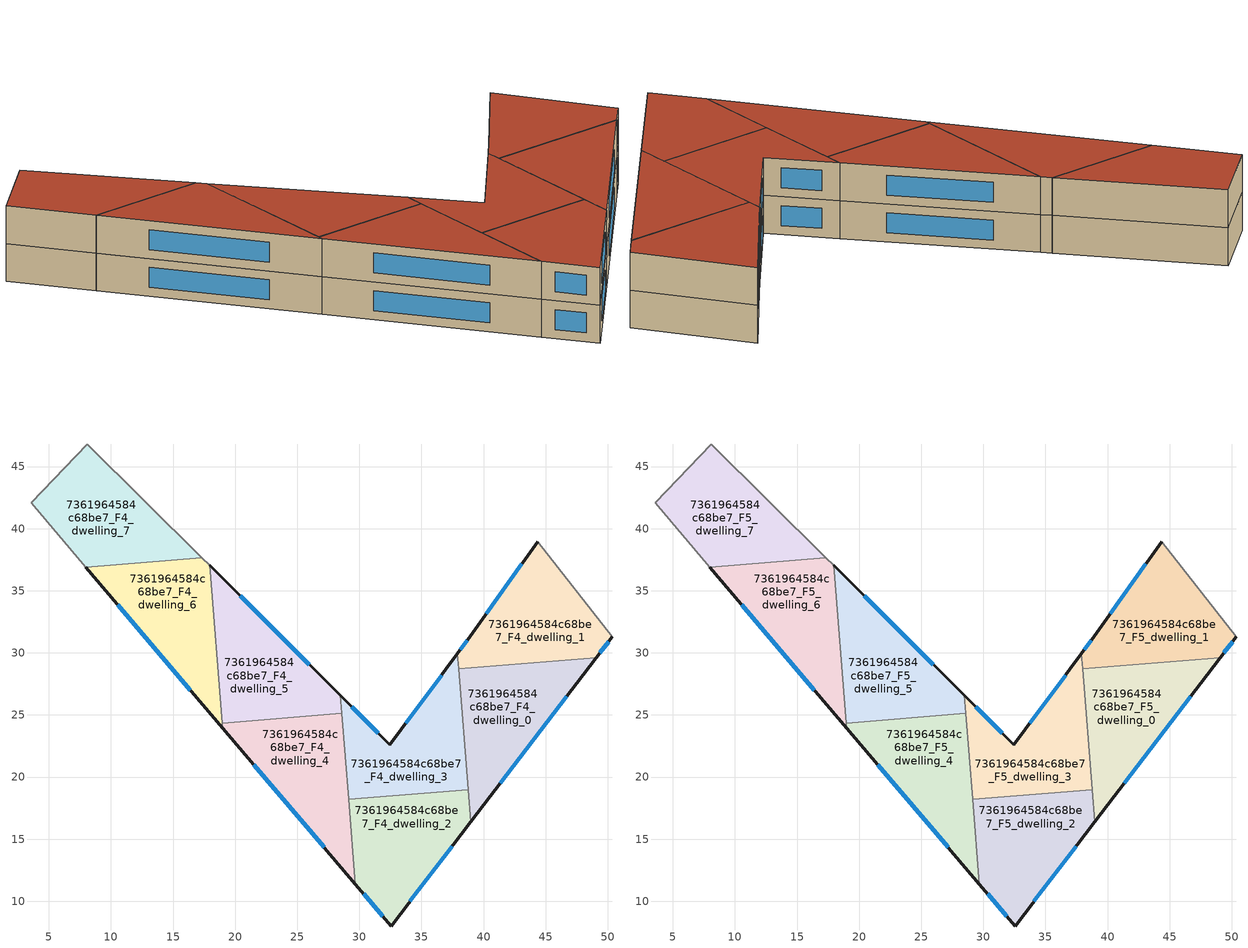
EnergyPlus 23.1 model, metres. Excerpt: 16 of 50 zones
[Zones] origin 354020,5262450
7361964584c68be7_F4_dwelling_0
 floor to 7361964584c68be7_F3_dwelling_0 (EU_floor_Construction): 49.05,29.59 38.98,16.42 37.99,28.7 z12
 wall outside (EU_wall_Construction): 38.98,16.42 49.05,29.59 z12:15
 wall to 7361964584c68be7_F4_dwelling_1 (EU_wall_Construction): 49.05,29.59 37.99,28.7 z12:15
 wall to 7361964584c68be7_F4_dwelling_3 (EU_wall_Construction): 37.99,28.7 38.77,18.97 z12:15
 wall to 7361964584c68be7_F4_dwelling_2 (EU_wall_Construction): 38.77,18.97 38.98,16.42 z12:15
 window (EU_Window_Construction): 41.34,19.51 46.69,26.5 z12.7:14.3
7361964584c68be7_F4_dwelling_1
 floor to 7361964584c68be7_F3_dwelling_1 (EU_floor_Construction): 44.35,38.96 50.37,31.32 49.05,29.59 37.99,28.7 37.89,29.94 38.93,31.35 z12
 wall outside (EU_wall_Construction): 44.35,38.96 38.93,31.35 37.89,29.94 / 49.05,29.59 50.37,31.32 z12:15
 wall adiabatic (EU_wall_Construction): 50.37,31.32 44.35,38.96 z12:15
 wall to 7361964584c68be7_F4_dwelling_3 (EU_wall_Construction): 37.89,29.94 37.99,28.7 z12:15
 window (EU_Window_Construction): 38.69,31.02 38.14,30.27 / 43.08,37.17 40.21,33.13 / 49.36,30 50.06,30.91 z12.7:14.3
7361964584c68be7_F4_dwelling_2
 floor to 7361964584c68be7_F3_dwelling_2 (EU_floor_Construction): 38.77,18.97 38.98,16.42 32.55,8.01 29.67,11.39 29.13,18.2 z12
 wall outside (EU_wall_Construction): 29.67,11.39 32.55,8.01 38.98,16.42 z12:15
 wall to 7361964584c68be7_F4_dwelling_3 (EU_wall_Construction): 38.77,18.97 29.13,18.2 z12:15
 wall to 7361964584c68be7_F4_dwelling_4 (EU_wall_Construction): 29.13,18.2 29.67,11.39 z12:15
 window (EU_Window_Construction): 30.35,10.59 31.87,8.8 / 34.06,9.98 37.47,14.44 z12.7:14.3
7361964584c68be7_F4_dwelling_3
 floor to 7361964584c68be7_F3_dwelling_3 (EU_floor_Construction): 37.89,29.94 38.77,18.97 29.13,18.2 28.45,26.58 32.45,22.6 z12
 wall outside (EU_wall_Construction): 37.89,29.94 32.45,22.6 28.45,26.58 z12:15
 wall to 7361964584c68be7_F4_dwelling_5 (EU_wall_Construction): 28.45,26.58 28.57,25.12 z12:15
 wall to 7361964584c68be7_F4_dwelling_4 (EU_wall_Construction): 28.57,25.12 29.13,18.2 z12:15
 window (EU_Window_Construction): 31.51,23.53 29.39,25.64 / 36.61,28.22 33.73,24.32 z12.7:14.3
7361964584c68be7_F4_dwelling_4
 floor to 7361964584c68be7_F3_dwelling_4 (EU_floor_Construction): 28.57,25.12 29.67,11.39 18.98,23.95 18.95,24.35 z12
 wall outside (EU_wall_Construction): 18.98,23.95 29.67,11.39 z12:15
 wall to 7361964584c68be7_F4_dwelling_5 (EU_wall_Construction): 28.57,25.12 18.95,24.35 z12:15
 wall to 7361964584c68be7_F4_dwelling_6 (EU_wall_Construction): 18.95,24.35 18.98,23.95 z12:15
 window (EU_Window_Construction): 21.49,21 27.16,14.34 z12.7:14.3
7361964584c68be7_F4_dwelling_5
 floor to 7361964584c68be7_F3_dwelling_5 (EU_floor_Construction): 28.45,26.58 28.57,25.12 18.95,24.35 17.93,37.04 z12
 wall outside (EU_wall_Construction): 28.45,26.58 17.93,37.04 z12:15
 wall to 7361964584c68be7_F4_dwelling_6 (EU_wall_Construction): 17.93,37.04 18.95,24.35 z12:15
 window (EU_Window_Construction): 25.98,29.03 20.4,34.58 z12.7:14.3
7361964584c68be7_F4_dwelling_6
 floor to 7361964584c68be7_F3_dwelling_6 (EU_floor_Construction): 17.93,37.04 18.98,23.95 7.96,36.9 17.31,37.65 z12
 wall outside (EU_wall_Construction): 7.96,36.9 18.98,23.95 z12:15
 wall to 7361964584c68be7_F4_dwelling_7 (EU_wall_Construction): 17.31,37.65 7.96,36.9 z12:15
 wall adiabatic (EU_wall_Construction): 17.93,37.04 17.31,37.65 z12:15
 window (EU_Window_Construction): 10.55,33.86 16.4,26.99 z12.7:14.3
7361964584c68be7_F4_dwelling_7
 floor to 7361964584c68be7_F3_dwelling_7 (EU_floor_Construction): 17.31,37.65 7.96,36.9 3.57,42.07 8.09,46.82 z12
 wall adiabatic (EU_wall_Construction): 17.31,37.65 8.09,46.82 3.57,42.07 7.96,36.9 z12:15
7361964584c68be7_F5_dwelling_0
 floor to 7361964584c68be7_F4_dwelling_0 (EU_floor_Construction): 49.05,29.59 38.98,16.42 37.99,28.7 z15
 wall outside (EU_wall_Construction): 38.98,16.42 49.05,29.59 z15:18
 wall to 7361964584c68be7_F5_dwelling_1 (EU_wall_Construction): 49.05,29.59 37.99,28.7 z15:18
 wall to 7361964584c68be7_F5_dwelling_3 (EU_wall_Construction): 37.99,28.7 38.77,18.97 z15:18
 wall to 7361964584c68be7_F5_dwelling_2 (EU_wall_Construction): 38.77,18.97 38.98,16.42 z15:18
 window (EU_Window_Construction): 41.34,19.51 46.69,26.5 z15.7:17.3
 roof outside (EU_roof_Construction): 38.98,16.42 49.05,29.59 37.99,28.7 z18
7361964584c68be7_F5_dwelling_1
 floor to 7361964584c68be7_F4_dwelling_1 (EU_floor_Construction): 44.35,38.96 50.37,31.32 49.05,29.59 37.99,28.7 37.89,29.94 38.93,31.35 z15
 wall outside (EU_wall_Construction): 44.35,38.96 38.93,31.35 37.89,29.94 / 49.05,29.59 50.37,31.32 z15:18
 wall adiabatic (EU_wall_Construction): 50.37,31.32 44.35,38.96 z15:18
 wall to 7361964584c68be7_F5_dwelling_3 (EU_wall_Construction): 37.89,29.94 37.99,28.7 z15:18
 window (EU_Window_Construction): 38.69,31.02 38.14,30.27 / 43.08,37.17 40.21,33.13 / 49.36,30 50.06,30.91 z15.7:17.3
 roof outside (EU_roof_Construction): 49.05,29.59 50.37,31.32 44.35,38.96 38.93,31.35 37.89,29.94 37.99,28.7 z18
7361964584c68be7_F5_dwelling_2
 floor to 7361964584c68be7_F4_dwelling_2 (EU_floor_Construction): 38.77,18.97 38.98,16.42 32.55,8.01 29.67,11.39 29.13,18.2 z15
 wall outside (EU_wall_Construction): 29.67,11.39 32.55,8.01 38.98,16.42 z15:18
 wall to 7361964584c68be7_F5_dwelling_3 (EU_wall_Construction): 38.77,18.97 29.13,18.2 z15:18
 wall to 7361964584c68be7_F5_dwelling_4 (EU_wall_Construction): 29.13,18.2 29.67,11.39 z15:18
 window (EU_Window_Construction): 30.35,10.59 31.87,8.8 / 34.06,9.98 37.47,14.44 z15.7:17.3
 roof outside (EU_roof_Construction): 32.55,8.01 38.98,16.42 38.77,18.97 29.13,18.2 29.67,11.39 z18
7361964584c68be7_F5_dwelling_3
 floor to 7361964584c68be7_F4_dwelling_3 (EU_floor_Construction): 37.89,29.94 38.77,18.97 29.13,18.2 28.45,26.58 32.45,22.6 z15
 wall outside (EU_wall_Construction): 37.89,29.94 32.45,22.6 28.45,26.58 z15:18
 wall to 7361964584c68be7_F5_dwelling_5 (EU_wall_Construction): 28.45,26.58 28.57,25.12 z15:18
 wall to 7361964584c68be7_F5_dwelling_4 (EU_wall_Construction): 28.57,25.12 29.13,18.2 z15:18
 window (EU_Window_Construction): 31.51,23.53 29.39,25.64 / 36.61,28.22 33.73,24.32 z15.7:17.3
 roof outside (EU_roof_Construction): 38.77,18.97 37.89,29.94 32.45,22.6 28.45,26.58 29.13,18.2 z18
7361964584c68be7_F5_dwelling_4
 floor to 7361964584c68be7_F4_dwelling_4 (EU_floor_Construction): 28.57,25.12 29.67,11.39 18.98,23.95 18.95,24.35 z15
 wall outside (EU_wall_Construction): 18.98,23.95 29.67,11.39 z15:18
 wall to 7361964584c68be7_F5_dwelling_5 (EU_wall_Construction): 28.57,25.12 18.95,24.35 z15:18
 wall to 7361964584c68be7_F5_dwelling_6 (EU_wall_Construction): 18.95,24.35 18.98,23.95 z15:18
 window (EU_Window_Construction): 21.49,21 27.16,14.34 z15.7:17.3
 roof outside (EU_roof_Construction): 29.67,11.39 28.57,25.12 18.95,24.35 18.98,23.95 z18
7361964584c68be7_F5_dwelling_5
 floor to 7361964584c68be7_F4_dwelling_5 (EU_floor_Construction): 28.45,26.58 28.57,25.12 18.95,24.35 17.93,37.04 z15
 wall outside (EU_wall_Construction): 28.45,26.58 17.93,37.04 z15:18
 wall to 7361964584c68be7_F5_dwelling_6 (EU_wall_Construction): 17.93,37.04 18.95,24.35 z15:18
 window (EU_Window_Construction): 25.98,29.03 20.4,34.58 z15.7:17.3
 roof outside (EU_roof_Construction): 28.57,25.12 28.45,26.58 17.93,37.04 18.95,24.35 z18
7361964584c68be7_F5_dwelling_6
 floor to 7361964584c68be7_F4_dwelling_6 (EU_floor_Construction): 17.93,37.04 18.98,23.95 7.96,36.9 17.31,37.65 z15
 wall outside (EU_wall_Construction): 7.96,36.9 18.98,23.95 z15:18
 wall to 7361964584c68be7_F5_dwelling_7 (EU_wall_Construction): 17.31,37.65 7.96,36.9 z15:18
 wall adiabatic (EU_wall_Construction): 17.93,37.04 17.31,37.65 z15:18
 window (EU_Window_Construction): 10.55,33.86 16.4,26.99 z15.7:17.3
 roof outside (EU_roof_Construction): 18.98,23.95 17.93,37.04 17.31,37.65 7.96,36.9 z18
7361964584c68be7_F5_dwelling_7
 floor to 7361964584c68be7_F4_dwelling_7 (EU_floor_Construction): 17.31,37.65 7.96,36.9 3.57,42.07 8.09,46.82 z15
 wall adiabatic (EU_wall_Construction): 17.31,37.65 8.09,46.82 3.57,42.07 7.96,36.9 z15:18
 roof outside (EU_roof_Construction): 17.31,37.65 8.09,46.82 3.57,42.07 7.96,36.9 z18
[Building]
EU S2 Campaign: North Axis=0; Terrain=City; Solar Distribution=FullExterior
[Site:Location]
Budapest.Ferenc.Liszt.Intl.AP: Latitude=47.437; Longitude=19.256; Time Zone=1; Elevation=185
[SizingPeriod:WeatherFileDays]
AnnualSizingPeriod: Begin Month=1; Begin Day of Month=1; End Month=12; End Day of Month=31; Day of Week for Start Day=Monday; Use Weather File Daylight Saving Period=No; Use Weather File Rain and Snow Indicators=No
[MATERIAL]
EU_InternalMass_Material: Roughness=MediumRough; Thickness=0.1; Conductivity=1; Density=1800; Specific Heat=900; Thermal Absorptance=0.9; Solar Absorptance=0.7; Visible Absorptance=0.7
[MATERIAL:NOMASS] Roughness=MediumRough; Thermal Absorptance=0.9; Solar Absorptance=0.7; Visible Absorptance=0.7
Name | Thermal Resistance
EU_wall_NoMass | 0.832559
EU_roof_NoMass | 1.39638
EU_floor_NoMass | 0.872794
[WINDOWMATERIAL:SIMPLEGLAZINGSYSTEM]
EU_Window_SimpleGlazing: UFactor=2.79869; Solar Heat Gain Coefficient=0.75; Visible Transmittance=0.75
[CONSTRUCTION]
EU_wall_Construction: EU_wall_NoMass
EU_roof_Construction: EU_roof_NoMass
EU_floor_Construction: EU_floor_NoMass
EU_Window_Construction: EU_Window_SimpleGlazing
EU_InternalMass_Construction: EU_InternalMass_Material
[ZONE] Type=1; Multiplier=1; Ceiling Height=autocalculate; Floor Area=autocalculate; Part of Total Floor Area=Yes
Name | Volume
7361964584c68be7_F4_dwelling_0; 7361964584c68be7_F5_dwelling_0 | 205.284
7361964584c68be7_F4_dwelling_1; 7361964584c68be7_F5_dwelling_1 | 205.262
7361964584c68be7_F4_dwelling_2; 7361964584c68be7_F5_dwelling_2 | 205.264
7361964584c68be7_F4_dwelling_3; 7361964584c68be7_F5_dwelling_3 | 205.285
7361964584c68be7_F4_dwelling_4; 7361964584c68be7_F5_dwelling_4 | 205.271
7361964584c68be7_F4_dwelling_5; 7361964584c68be7_F5_dwelling_5 | 205.265
7361964584c68be7_F4_dwelling_6; 7361964584c68be7_F5_dwelling_6 | 205.277
7361964584c68be7_F4_dwelling_7; 7361964584c68be7_F5_dwelling_7 | 205.263
[INTERNALMASS] Construction=EU_InternalMass_Construction
Name | Zone or ZoneList | Surface Area
7361964584c68be7_F4_dwelling_0_EU_InternalMass | 7361964584c68be7_F4_dwelling_0 | 68.4301
7361964584c68be7_F4_dwelling_1_EU_InternalMass | 7361964584c68be7_F4_dwelling_1 | 68.4207
7361964584c68be7_F4_dwelling_2_EU_InternalMass | 7361964584c68be7_F4_dwelling_2 | 68.422
7361964584c68be7_F4_dwelling_3_EU_InternalMass | 7361964584c68be7_F4_dwelling_3 | 68.4259
7361964584c68be7_F4_dwelling_4_EU_InternalMass | 7361964584c68be7_F4_dwelling_4 | 68.425
7361964584c68be7_F4_dwelling_5_EU_InternalMass | 7361964584c68be7_F4_dwelling_5 | 68.418
7361964584c68be7_F4_dwelling_6_EU_InternalMass | 7361964584c68be7_F4_dwelling_6 | 68.4309
7361964584c68be7_F4_dwelling_7_EU_InternalMass | 7361964584c68be7_F4_dwelling_7 | 68.4201
7361964584c68be7_F5_dwelling_0_EU_InternalMass | 7361964584c68be7_F5_dwelling_0 | 68.4301
7361964584c68be7_F5_dwelling_1_EU_InternalMass | 7361964584c68be7_F5_dwelling_1 | 68.4207
7361964584c68be7_F5_dwelling_2_EU_InternalMass | 7361964584c68be7_F5_dwelling_2 | 68.422
7361964584c68be7_F5_dwelling_3_EU_InternalMass | 7361964584c68be7_F5_dwelling_3 | 68.4259
7361964584c68be7_F5_dwelling_4_EU_InternalMass | 7361964584c68be7_F5_dwelling_4 | 68.425
7361964584c68be7_F5_dwelling_5_EU_InternalMass | 7361964584c68be7_F5_dwelling_5 | 68.418
7361964584c68be7_F5_dwelling_6_EU_InternalMass | 7361964584c68be7_F5_dwelling_6 | 68.4309
7361964584c68be7_F5_dwelling_7_EU_InternalMass | 7361964584c68be7_F5_dwelling_7 | 68.4201
[OTHEREQUIPMENT] Fuel Type=Electricity; Design Level Calculation Method=Watts/Area; Power per Zone Floor Area=1; Fraction Latent=0; Fraction Radiant=0; Fraction Lost=0; Carbon Dioxide Generation Rate=0; EndUse Subcategory=EU_Step8_InternalGains
Name | Zone or ZoneList or Space or SpaceList | Schedule
EU_Step8_InternalGain_7361964584c68be7_F4_dwelling_0_f000 | 7361964584c68be7_F4_dwelling_0 | EU_Step8_GainSchedule_7361964584c68be7_F4_dwelling_0_f000
EU_Step8_InternalGain_7361964584c68be7_F4_dwelling_1_f000 | 7361964584c68be7_F4_dwelling_1 | EU_Step8_GainSchedule_7361964584c68be7_F4_dwelling_1_f000
EU_Step8_InternalGain_7361964584c68be7_F4_dwelling_2_f000 | 7361964584c68be7_F4_dwelling_2 | EU_Step8_GainSchedule_7361964584c68be7_F4_dwelling_2_f000
EU_Step8_InternalGain_7361964584c68be7_F4_dwelling_3_f000 | 7361964584c68be7_F4_dwelling_3 | EU_Step8_GainSchedule_7361964584c68be7_F4_dwelling_3_f000
EU_Step8_InternalGain_7361964584c68be7_F4_dwelling_4_f000 | 7361964584c68be7_F4_dwelling_4 | EU_Step8_GainSchedule_7361964584c68be7_F4_dwelling_4_f000
EU_Step8_InternalGain_7361964584c68be7_F4_dwelling_5_f000 | 7361964584c68be7_F4_dwelling_5 | EU_Step8_GainSchedule_7361964584c68be7_F4_dwelling_5_f000
EU_Step8_InternalGain_7361964584c68be7_F4_dwelling_6_f000 | 7361964584c68be7_F4_dwelling_6 | EU_Step8_GainSchedule_7361964584c68be7_F4_dwelling_6_f000
EU_Step8_InternalGain_7361964584c68be7_F4_dwelling_7_f000 | 7361964584c68be7_F4_dwelling_7 | EU_Step8_GainSchedule_7361964584c68be7_F4_dwelling_7_f000
EU_Step8_InternalGain_7361964584c68be7_F5_dwelling_0_f000 | 7361964584c68be7_F5_dwelling_0 | EU_Step8_GainSchedule_7361964584c68be7_F5_dwelling_0_f000
EU_Step8_InternalGain_7361964584c68be7_F5_dwelling_1_f000 | 7361964584c68be7_F5_dwelling_1 | EU_Step8_GainSchedule_7361964584c68be7_F5_dwelling_1_f000
EU_Step8_InternalGain_7361964584c68be7_F5_dwelling_2_f000 | 7361964584c68be7_F5_dwelling_2 | EU_Step8_GainSchedule_7361964584c68be7_F5_dwelling_2_f000
EU_Step8_InternalGain_7361964584c68be7_F5_dwelling_3_f000 | 7361964584c68be7_F5_dwelling_3 | EU_Step8_GainSchedule_7361964584c68be7_F5_dwelling_3_f000
EU_Step8_InternalGain_7361964584c68be7_F5_dwelling_4_f000 | 7361964584c68be7_F5_dwelling_4 | EU_Step8_GainSchedule_7361964584c68be7_F5_dwelling_4_f000
EU_Step8_InternalGain_7361964584c68be7_F5_dwelling_5_f000 | 7361964584c68be7_F5_dwelling_5 | EU_Step8_GainSchedule_7361964584c68be7_F5_dwelling_5_f000
EU_Step8_InternalGain_7361964584c68be7_F5_dwelling_6_f000 | 7361964584c68be7_F5_dwelling_6 | EU_Step8_GainSchedule_7361964584c68be7_F5_dwelling_6_f000
EU_Step8_InternalGain_7361964584c68be7_F5_dwelling_7_f000 | 7361964584c68be7_F5_dwelling_7 | EU_Step8_GainSchedule_7361964584c68be7_F5_dwelling_7_f000
[ZONEVENTILATION:DESIGNFLOWRATE] Schedule=EU_AlwaysOn; Design Flow Rate Calculation Method=AirChanges/Hour; Air Changes per Hour=0.475469; Ventilation Type=Natural; Fan Pressure Rise=0; Fan Total Efficiency=1; Constant Term Coefficient=1; Temperature Term Coefficient=0; Velocity Term Coefficient=0; Velocity Squared Term Coefficient=0; Minimum Indoor Temperature=-100; Maximum Indoor Temperature=100; Delta Temperature=-100; Minimum Outdoor Temperature=-100; Maximum Outdoor Temperature=100; Maximum Wind Speed=40
Name | Zone or ZoneList or Space or SpaceList
EU_ConstantAir_7361964584c68be7_F4_dwelling_0 | 7361964584c68be7_F4_dwelling_0
EU_ConstantAir_7361964584c68be7_F4_dwelling_1 | 7361964584c68be7_F4_dwelling_1
EU_ConstantAir_7361964584c68be7_F4_dwelling_2 | 7361964584c68be7_F4_dwelling_2
EU_ConstantAir_7361964584c68be7_F4_dwelling_3 | 7361964584c68be7_F4_dwelling_3
EU_ConstantAir_7361964584c68be7_F4_dwelling_4 | 7361964584c68be7_F4_dwelling_4
EU_ConstantAir_7361964584c68be7_F4_dwelling_5 | 7361964584c68be7_F4_dwelling_5
EU_ConstantAir_7361964584c68be7_F4_dwelling_6 | 7361964584c68be7_F4_dwelling_6
EU_ConstantAir_7361964584c68be7_F4_dwelling_7 | 7361964584c68be7_F4_dwelling_7
EU_ConstantAir_7361964584c68be7_F5_dwelling_0 | 7361964584c68be7_F5_dwelling_0
EU_ConstantAir_7361964584c68be7_F5_dwelling_1 | 7361964584c68be7_F5_dwelling_1
EU_ConstantAir_7361964584c68be7_F5_dwelling_2 | 7361964584c68be7_F5_dwelling_2
EU_ConstantAir_7361964584c68be7_F5_dwelling_3 | 7361964584c68be7_F5_dwelling_3
EU_ConstantAir_7361964584c68be7_F5_dwelling_4 | 7361964584c68be7_F5_dwelling_4
EU_ConstantAir_7361964584c68be7_F5_dwelling_5 | 7361964584c68be7_F5_dwelling_5
EU_ConstantAir_7361964584c68be7_F5_dwelling_6 | 7361964584c68be7_F5_dwelling_6
EU_ConstantAir_7361964584c68be7_F5_dwelling_7 | 7361964584c68be7_F5_dwelling_7
[HVACTEMPLATE:THERMOSTAT] Constant Heating Setpoint=20; Constant Cooling Setpoint=50
EU_HeatOnly_7361964584c68be7_F1_dwelling_0; EU_HeatOnly_7361964584c68be7_F1_dwelling_1; EU_HeatOnly_7361964584c68be7_F1_dwelling_2; EU_HeatOnly_7361964584c68be7_F1_dwelling_3; EU_HeatOnly_7361964584c68be7_F1_dwelling_4; EU_HeatOnly_7361964584c68be7_F1_dwelling_5; EU_HeatOnly_7361964584c68be7_F1_dwelling_6; EU_HeatOnly_7361964584c68be7_F1_dwelling_7; EU_HeatOnly_7361964584c68be7_F1_dwelling_8; EU_HeatOnly_7361964584c68be7_F2_dwelling_0; EU_HeatOnly_7361964584c68be7_F2_dwelling_1; EU_HeatOnly_7361964584c68be7_F2_dwelling_2; EU_HeatOnly_7361964584c68be7_F2_dwelling_3; EU_HeatOnly_7361964584c68be7_F2_dwelling_4; EU_HeatOnly_7361964584c68be7_F2_dwelling_5; EU_HeatOnly_7361964584c68be7_F2_dwelling_6; EU_HeatOnly_7361964584c68be7_F2_dwelling_7; EU_HeatOnly_7361964584c68be7_F3_dwelling_0; EU_HeatOnly_7361964584c68be7_F3_dwelling_1; EU_HeatOnly_7361964584c68be7_F3_dwelling_2; EU_HeatOnly_7361964584c68be7_F3_dwelling_3; EU_HeatOnly_7361964584c68be7_F3_dwelling_4; EU_HeatOnly_7361964584c68be7_F3_dwelling_5; EU_HeatOnly_7361964584c68be7_F3_dwelling_6; EU_HeatOnly_7361964584c68be7_F3_dwelling_7; EU_HeatOnly_7361964584c68be7_F4_dwelling_0; EU_HeatOnly_7361964584c68be7_F4_dwelling_1; EU_HeatOnly_7361964584c68be7_F4_dwelling_2; EU_HeatOnly_7361964584c68be7_F4_dwelling_3; EU_HeatOnly_7361964584c68be7_F4_dwelling_4; EU_HeatOnly_7361964584c68be7_F4_dwelling_5; EU_HeatOnly_7361964584c68be7_F4_dwelling_6; EU_HeatOnly_7361964584c68be7_F4_dwelling_7; EU_HeatOnly_7361964584c68be7_F5_dwelling_0; EU_HeatOnly_7361964584c68be7_F5_dwelling_1; EU_HeatOnly_7361964584c68be7_F5_dwelling_2; EU_HeatOnly_7361964584c68be7_F5_dwelling_3; EU_HeatOnly_7361964584c68be7_F5_dwelling_4; EU_HeatOnly_7361964584c68be7_F5_dwelling_5; EU_HeatOnly_7361964584c68be7_F5_dwelling_6; EU_HeatOnly_7361964584c68be7_F5_dwelling_7
[HVACTEMPLATE:ZONE:IDEALLOADSAIRSYSTEM] System Availability Schedule=EU_AlwaysOn; Maximum Heating Supply Air Temperature=50; Minimum Cooling Supply Air Temperature=13; Maximum Heating Supply Air Humidity Ratio=0.0156; Minimum Cooling Supply Air Humidity Ratio=0.0077; Heating Limit=NoLimit; Cooling Limit=NoLimit; Heating Availability Schedule=EU_AlwaysOn; Cooling Availability Schedule=EU_CoolingOff; Dehumidification Control Type=ConstantSensibleHeatRatio; Cooling Sensible Heat Ratio=0.7; Dehumidification Setpoint=60; Humidification Control Type=None; Humidification Setpoint=30; Outdoor Air Method=None; Outdoor Air Flow Rate per Person=0.00944; Outdoor Air Flow Rate per Zone Floor Area=0; Outdoor Air Flow Rate per Zone=0; Demand Controlled Ventilation Type=None; Outdoor Air Economizer Type=NoEconomizer; Heat Recovery Type=None; Sensible Heat Recovery Effectiveness=0.7; Latent Heat Recovery Effectiveness=0.65
Name | Template Thermostat
7361964584c68be7_F4_dwelling_0 | EU_HeatOnly_7361964584c68be7_F4_dwelling_0
7361964584c68be7_F4_dwelling_1 | EU_HeatOnly_7361964584c68be7_F4_dwelling_1
7361964584c68be7_F4_dwelling_2 | EU_HeatOnly_7361964584c68be7_F4_dwelling_2
7361964584c68be7_F4_dwelling_3 | EU_HeatOnly_7361964584c68be7_F4_dwelling_3
7361964584c68be7_F4_dwelling_4 | EU_HeatOnly_7361964584c68be7_F4_dwelling_4
7361964584c68be7_F4_dwelling_5 | EU_HeatOnly_7361964584c68be7_F4_dwelling_5
7361964584c68be7_F4_dwelling_6 | EU_HeatOnly_7361964584c68be7_F4_dwelling_6
7361964584c68be7_F4_dwelling_7 | EU_HeatOnly_7361964584c68be7_F4_dwelling_7
7361964584c68be7_F5_dwelling_0 | EU_HeatOnly_7361964584c68be7_F5_dwelling_0
7361964584c68be7_F5_dwelling_1 | EU_HeatOnly_7361964584c68be7_F5_dwelling_1
7361964584c68be7_F5_dwelling_2 | EU_HeatOnly_7361964584c68be7_F5_dwelling_2
7361964584c68be7_F5_dwelling_3 | EU_HeatOnly_7361964584c68be7_F5_dwelling_3
7361964584c68be7_F5_dwelling_4 | EU_HeatOnly_7361964584c68be7_F5_dwelling_4
7361964584c68be7_F5_dwelling_5 | EU_HeatOnly_7361964584c68be7_F5_dwelling_5
7361964584c68be7_F5_dwelling_6 | EU_HeatOnly_7361964584c68be7_F5_dwelling_6
7361964584c68be7_F5_dwelling_7 | EU_HeatOnly_7361964584c68be7_F5_dwelling_7
[SIZING:ZONE] Zone Cooling Design Supply Air Temperature Input Method=SupplyAirTemperature; Zone Cooling Design Supply Air Temperature=13; Zone Heating Design Supply Air Temperature Input Method=SupplyAirTemperature; Zone Heating Design Supply Air Temperature=50; Zone Cooling Design Supply Air Humidity Ratio=0.008; Zone Heating Design Supply Air Humidity Ratio=0.008; Cooling Design Air Flow Method=DesignDay; Cooling Design Air Flow Rate=0; Cooling Minimum Air Flow per Zone Floor Area=0.000762; Cooling Minimum Air Flow=0; Cooling Minimum Air Flow Fraction=0.2; Heating Design Air Flow Method=DesignDay; Heating Design Air Flow Rate=0; Heating Maximum Air Flow per Zone Floor Area=0.002032; Heating Maximum Air Flow=0.141576; Heating Maximum Air Flow Fraction=0.3; Account for Dedicated Outdoor Air System=No; Dedicated Outdoor Air System Control Strategy=NeutralSupplyAir; Dedicated Outdoor Air Low Setpoint Temperature for Design=autosize; Dedicated Outdoor Air High Setpoint Temperature for Design=autosize; Zone Load Sizing Method=Sensible Load Only No Latent Load; Zone Latent Cooling Design Supply Air Humidity Ratio Input Method=HumidityRatioDifference; Zone Cooling Design Supply Air Humidity Ratio Difference=0.005; Zone Latent Heating Design Supply Air Humidity Ratio Input Method=HumidityRatioDifference; Zone Humidification Design Supply Air Humidity Ratio Difference=0.005
7361964584c68be7_F4_dwelling_0; 7361964584c68be7_F4_dwelling_1; 7361964584c68be7_F4_dwelling_2; 7361964584c68be7_F4_dwelling_3; 7361964584c68be7_F4_dwelling_4; 7361964584c68be7_F4_dwelling_5; 7361964584c68be7_F4_dwelling_6; 7361964584c68be7_F4_dwelling_7; 7361964584c68be7_F5_dwelling_0; 7361964584c68be7_F5_dwelling_1; 7361964584c68be7_F5_dwelling_2; 7361964584c68be7_F5_dwelling_3; 7361964584c68be7_F5_dwelling_4; 7361964584c68be7_F5_dwelling_5; 7361964584c68be7_F5_dwelling_6; 7361964584c68be7_F5_dwelling_7
[SCHEDULE:CONSTANT]
Name | Hourly Value
EU_AlwaysOn | 1
EU_CoolingOff | 0
[SCHEDULE:FILE] Column Number=1; Rows to Skip at Top=0; Number of Hours of Data=8760; Column Separator=Comma; Interpolate to Timestep=No; Minutes per Item=60; Adjust Schedule for Daylight Savings=Yes
Name | File
EU_Step8_GainSchedule_7361964584c68be7_F4_dwelling_0_f000 | ../../schedules/7361964584c68be7/7361964584c68be7_F4_dwelling_0_f000_gain.csv
EU_Step8_GainSchedule_7361964584c68be7_F4_dwelling_1_f000 | ../../schedules/7361964584c68be7/7361964584c68be7_F4_dwelling_1_f000_gain.csv
EU_Step8_GainSchedule_7361964584c68be7_F4_dwelling_2_f000 | ../../schedules/7361964584c68be7/7361964584c68be7_F4_dwelling_2_f000_gain.csv
EU_Step8_GainSchedule_7361964584c68be7_F4_dwelling_3_f000 | ../../schedules/7361964584c68be7/7361964584c68be7_F4_dwelling_3_f000_gain.csv
EU_Step8_GainSchedule_7361964584c68be7_F4_dwelling_4_f000 | ../../schedules/7361964584c68be7/7361964584c68be7_F4_dwelling_4_f000_gain.csv
EU_Step8_GainSchedule_7361964584c68be7_F4_dwelling_5_f000 | ../../schedules/7361964584c68be7/7361964584c68be7_F4_dwelling_5_f000_gain.csv
EU_Step8_GainSchedule_7361964584c68be7_F4_dwelling_6_f000 | ../../schedules/7361964584c68be7/7361964584c68be7_F4_dwelling_6_f000_gain.csv
EU_Step8_GainSchedule_7361964584c68be7_F4_dwelling_7_f000 | ../../schedules/7361964584c68be7/7361964584c68be7_F4_dwelling_7_f000_gain.csv
EU_Step8_GainSchedule_7361964584c68be7_F5_dwelling_0_f000 | ../../schedules/7361964584c68be7/7361964584c68be7_F5_dwelling_0_f000_gain.csv
EU_Step8_GainSchedule_7361964584c68be7_F5_dwelling_1_f000 | ../../schedules/7361964584c68be7/7361964584c68be7_F5_dwelling_1_f000_gain.csv
EU_Step8_GainSchedule_7361964584c68be7_F5_dwelling_2_f000 | ../../schedules/7361964584c68be7/7361964584c68be7_F5_dwelling_2_f000_gain.csv
EU_Step8_GainSchedule_7361964584c68be7_F5_dwelling_3_f000 | ../../schedules/7361964584c68be7/7361964584c68be7_F5_dwelling_3_f000_gain.csv
EU_Step8_GainSchedule_7361964584c68be7_F5_dwelling_4_f000 | ../../schedules/7361964584c68be7/7361964584c68be7_F5_dwelling_4_f000_gain.csv
EU_Step8_GainSchedule_7361964584c68be7_F5_dwelling_5_f000 | ../../schedules/7361964584c68be7/7361964584c68be7_F5_dwelling_5_f000_gain.csv
EU_Step8_GainSchedule_7361964584c68be7_F5_dwelling_6_f000 | ../../schedules/7361964584c68be7/7361964584c68be7_F5_dwelling_6_f000_gain.csv
EU_Step8_GainSchedule_7361964584c68be7_F5_dwelling_7_f000 | ../../schedules/7361964584c68be7/7361964584c68be7_F5_dwelling_7_f000_gain.csv
